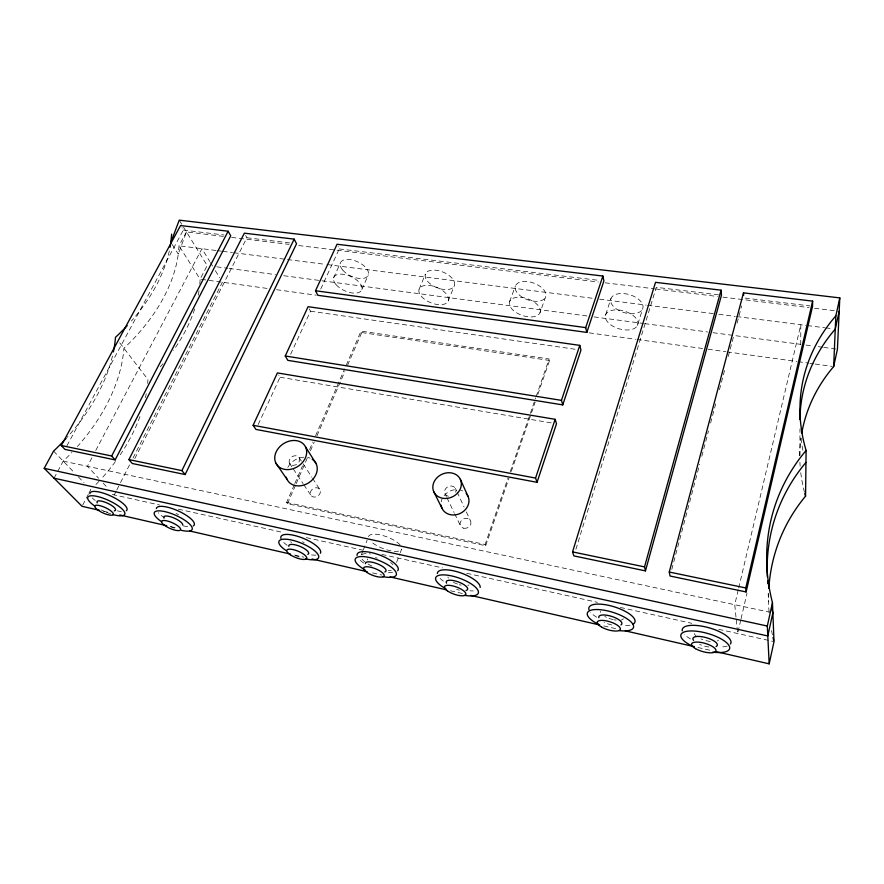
<?xml version="1.0" encoding="UTF-8"?>
<svg xmlns="http://www.w3.org/2000/svg" width="884" height="884" viewBox="0 0 884 884"><rect width="100%" height="100%" fill="white"/><g stroke="black" fill="none" stroke-linecap="round" stroke-linejoin="round"><path stroke-width="0.66" stroke-dasharray="4.42 3.31" d="M799.876 455.636L799.976 428.928M800.727 344.705L800.816 324.726L738.538 588.645M740.759 620.071L737.643 633.508L736.118 618.424M741.068 618.723L747.002 593.186M738.217 589.982L734.748 604.722L735.985 617.054M671.807 569.373L699.675 464.255M701.797 456.266L708.504 430.983M710.614 423.005L716.261 401.712M719.432 389.733L725.079 368.44M728.25 356.473L733.897 335.18M737.068 323.201L741.654 305.897M575.893 549.318L656.282 287.322L718.747 294.891M637.452 325.478A16.807 9.238 16.5 0 0 617.275 309.886A16.807 9.238 16.5 0 0 610.192 324.406A16.807 9.238 16.5 0 0 637.452 325.478L642.524 309.135A16.686 9.37 16.3 0 0 622.535 293.51A16.686 9.37 16.3 0 0 615.408 308.251A16.686 9.37 16.3 0 0 642.524 309.135M605.739 314.571L611.032 298.328M294.273 484.819L286.615 502.466L287.499 503.714L485.703 545.726L485.128 544.467L507.946 478.31M510.19 471.824L535.693 397.877M536.135 396.584L549.119 358.97L361.048 331.113L345.18 367.656M485.703 545.726L509.085 477.879M511.328 471.349L531.107 413.944M531.56 412.64L535.152 402.198M537.848 394.374L549.539 360.451L549.119 358.97M540.014 312.671A16.177 8.752 19.6 0 0 520.024 297.245A16.177 8.752 19.6 0 0 514.455 311.345A16.177 8.752 19.6 0 0 540.014 312.671L545.638 296.913A16.067 8.884 19.6 0 0 525.836 281.455A16.067 8.884 19.6 0 0 520.19 295.764A16.067 8.884 19.6 0 0 545.638 296.913M223.42 236.404L186.48 231.906L178.27 254.028A154.479 101.483 -34.1 0 1 123.915 348.252A164.28 109.704 -38 0 1 77.372 446.553M509.571 301.698L515.405 286.04M396.618 562.357L399.833 553.87M400.286 552.655L401.668 549.019A17.691 6.144 21.2 0 1 388.606 550.334A17.691 6.144 21.2 0 1 370.739 541.24M361.401 554.765L362.827 551.152M363.302 549.947L367.114 540.301M448.221 300.969L454.31 285.753M419.104 289.234L425.403 274.106M287.499 503.714L295.687 484.83M296.228 483.57L307.698 457.15M310.428 450.851L314.251 442.044M316.98 435.757L344.826 371.567M347.556 365.28L361.755 332.55L361.048 331.113M294.825 483.559L302.483 465.923M309.599 449.547L312.881 441.989M315.621 435.69L344.627 368.915M361.843 289.554L368.341 274.858M333.611 277.852L340.307 263.222M258.238 424.453L280.04 377.225L278.714 375.07M290.659 354.208L310.505 311.201L309.301 308.947M320.737 289.035L339.246 248.934L338.141 246.592M116.135 491.239L114.257 494.929L112.412 492.952M116.765 490.012L119.892 483.857M120.511 482.631L129.893 464.188M133.02 458.045L222.414 282.239M134.81 458.597L246.912 237.752L245.63 235.464M82.709 505.129L88.267 494.443M88.875 493.261L90.732 489.692L88.831 487.725M91.903 457.79L87.428 466.299L98.533 478.145M95.748 450.497L201.928 248.691L209.707 261.41M54.046 478.189L57.106 472.509M57.714 471.371L63.217 461.128A164.28 109.704 -38 0 0 71.891 452.498M186.48 231.906L179.01 245.785L178.27 254.028L170.855 242.415M66.93 445.768L183.342 230.061L181.949 227.807M183.342 230.061L223.972 234.978M246.912 237.752L291.179 243.111M339.246 248.934L599.805 280.482M745.124 298.085L809.854 305.919M231.63 237.398L289.101 244.393M298.682 245.553L598.346 281.996M605.186 282.825L654.447 288.814M655.817 288.991L717.399 296.471M722.869 297.134L809.081 307.621M814.551 308.284L837.811 311.113M216.005 250.481L179.01 245.785L200.115 279.167A149.219 100.776 -34.5 0 1 199.651 285.919M217.376 250.647L221.486 251.178M222.856 251.343L232.448 252.559M233.818 252.736L325.61 264.393M326.981 264.57L592.766 298.306M599.617 299.179L646.193 305.091M647.563 305.267L713.333 313.621M718.814 314.317L735.256 316.406M736.626 316.571L806.109 325.4M807.435 325.566L824.661 327.754M825.678 327.876L832.617 328.76M216.768 266.813L227.696 268.272M229.067 268.449L275.554 274.626M283.753 275.709L320.66 280.615M322.03 280.792L587.241 316.008M594.081 316.914L643.298 323.445M644.668 323.621L707.554 331.975M713.023 332.704L800.517 344.318M805.976 345.047L812.816 345.953M818.286 346.672L822.385 347.224M823.755 347.401L836.054 349.036M267.023 288.394L200.115 279.167L207.199 265.554L179.242 220.16M276.582 289.709L316.174 295.179M589.252 332.859L635.673 339.257M637.044 339.456L702.581 348.495M708.04 349.246L725.797 351.699M727.156 351.887L796.793 361.49M798.164 361.678L808.573 363.114M809.899 363.302L813.855 363.843M815.17 364.031L832.341 366.396M310.505 311.201L575.495 349.302M361.755 332.55L549.539 360.451M280.04 377.225L552.412 423.082M286.615 502.466L485.128 544.467M63.217 461.128L771.522 612.579M112.29 494.488L159.463 504.974M178.325 509.173L283.444 532.533M306.361 537.627L362.959 550.213M381.833 554.412L442.475 567.893M466.73 573.285L597.462 602.347M620.369 607.441L691.796 623.319M718.747 629.309L774.008 641.596M103.605 511.25L107.638 512.179M170.833 526.665L176.214 527.892M294.538 555.019L303.952 557.185M372.529 572.898L381.932 575.064M450.508 590.777L462.608 593.551M603.794 625.927L615.894 628.701M697.918 647.497L712.703 650.889M53.57 451.105L74.61 472.951M78.4 476.885L84.09 482.797M103.163 483.084L107.782 488.012M119.705 342.782L147.971 379.523A158.38 108.621 -38.6 0 1 147.672 383.358M289.444 463.205L292.471 467.747M293.234 468.874L303.079 483.614M303.831 484.752L310.649 494.963M299.267 457.857A5.602 4.475 -33 0 1 293.621 465.36A5.602 4.475 -33 0 1 290.195 458.398A5.602 4.475 -33 0 1 299.267 457.857L311.886 477.261M312.627 478.399L320.052 489.813A5.37 4.376 -33.6 0 1 314.704 497.095A5.37 4.376 -33.6 0 1 311.323 490.288A5.37 4.376 -33.6 0 1 320.052 489.813M210.403 262.57L212.525 266.04M215.353 270.67L219.597 277.609M445.127 493.99L446.309 496.454M446.906 497.681L454.044 512.477M454.641 513.703L460.586 526.035M455.404 488.333L456.553 490.819M457.127 492.057L464.056 506.952M466.365 511.913L470.398 520.61M768.174 593.374L768.55 601.584M112.478 355.998A166.347 110.036 -37.8 0 1 67.04 437.403M802.915 450.321A231.276 176.855 10 0 1 800.628 435.58M169.33 250.912A156.324 101.682 -33.9 0 1 131.396 321.036M772.428 634.878A235.917 192.59 19.4 0 1 771.124 628.17M769.08 612.159A235.917 192.59 19.4 0 1 768.594 593.728M804.473 492.222A220.414 171.341 11.4 0 1 800.749 472.642M800.13 466.144A220.414 171.341 11.4 0 1 799.909 462.266M799.777 455.824A220.414 171.341 11.4 0 1 801.014 438.044M441.204 501.858A14.332 12.288 -25.6 0 1 442.221 498.598M444.099 495.604A14.332 12.288 -25.6 0 1 457.017 489.603M460.509 490.112A14.332 12.288 -25.6 0 1 462.652 490.907M287.797 467.382A16.564 13.326 -33.2 0 1 303.709 457.205M307.632 457.459A16.564 13.326 -33.2 0 1 310.041 458.155M110.721 513.869A20.365 5.868 24.8 0 1 105.947 512.068M104.754 511.549A20.365 5.868 24.8 0 1 101.196 509.847M121.252 511.493A20.332 5.923 24.8 0 1 117.362 510.853M95.196 500.466A20.332 5.923 24.8 0 1 92.301 497.924M174.358 528.179A20.697 6.21 24 0 1 168.258 525.527M187.673 526.632A20.663 6.265 24.1 0 1 180.093 525.008M164.811 517.991A20.663 6.265 24.1 0 1 158.347 512.797M176.071 513.493A10.332 3.138 24.1 0 1 178.513 514.654M299.311 557.03A21.448 6.851 22.4 0 1 295.455 555.528M315.953 555.086A21.404 6.917 22.4 0 1 309.919 554.677M287.167 545.273A21.404 6.917 22.4 0 1 282.825 541.516M291.4 542.776A10.696 3.459 22.4 0 1 290.803 541.616M302.427 541.804A10.696 3.459 22.4 0 1 304.129 542.588M392.551 572.523A21.945 7.293 21.2 0 1 388.396 572.357M363.711 563.064A21.945 7.293 21.2 0 1 360.285 560.368M367.777 559.981A10.973 3.646 21.2 0 1 367.324 558.821M375.468 557.638A10.973 3.646 21.2 0 1 377.269 558.158M459.426 590.181A11.326 3.801 19.9 0 1 456.663 589.407M473.294 590.899A22.608 7.68 19.9 0 1 469.979 590.799M443.359 581.108A22.608 7.68 19.9 0 1 440.066 578.39M468.962 584.854A11.304 3.845 19.9 0 1 467.802 585.44M461.172 585.153A11.304 3.845 19.9 0 1 459.337 584.667M457.492 584.07A11.304 3.845 19.9 0 1 453.149 582.125M448.332 578.114A11.304 3.845 19.9 0 1 448.022 576.976M708.935 647.011A12.652 4.309 15.9 0 1 699.675 644.458M727.178 646.082A25.238 8.696 15.8 0 1 719.753 646.989M690.526 638.944A25.238 8.696 15.8 0 1 684.338 634.325M718.427 640.126A12.619 4.354 15.8 0 1 717.366 640.966M710.283 641.452A12.619 4.354 15.8 0 1 701.045 638.911M696.349 636.226A12.619 4.354 15.8 0 1 694.327 633.53M611.739 624.966A12.089 4.133 17.4 0 1 604.07 622.214M630.005 625.198A24.122 8.343 17.4 0 1 623.143 625.496M596.689 617.22A24.122 8.343 17.4 0 1 590.611 612.413M623.319 618.667A12.056 4.166 17.4 0 1 620.944 620.082M616.159 620.126A12.056 4.166 17.4 0 1 614.247 619.817M613.253 619.618A12.056 4.166 17.4 0 1 607.374 617.706M606.468 617.297A12.056 4.166 17.4 0 1 604.778 616.435M600.391 612.369A12.056 4.166 17.4 0 1 600.391 611.242M448.398 496.233A5.868 4.995 -25.5 0 1 444.862 490.112A5.868 4.995 -25.5 0 1 452.122 486.112A5.868 4.995 -25.5 0 1 455.68 492.222M199.022 290.825A149.219 100.776 -34.5 0 1 198.182 295.61M194.679 308.969A149.219 100.776 -34.5 0 1 173.474 350.329M162.954 363.799A149.219 100.776 -34.5 0 1 160.302 366.838M368.54 536.687A17.691 6.144 21.2 0 1 382.308 535.395A17.691 6.144 21.2 0 1 400.319 545.207M146.214 393.767A158.38 108.621 -38.6 0 1 145.429 397.734M139.948 416.563A158.38 108.621 -38.6 0 1 119.064 456.487M115.417 461.603A158.38 108.621 -38.6 0 1 101.649 478.443M99.008 481.316A158.38 108.621 -38.6 0 1 95.395 485.084M391.258 570.423A17.835 5.934 21.2 0 1 388.297 570.611M371.954 566.114A17.835 5.934 21.2 0 1 361.169 557.693M361.821 554.666A17.835 5.934 21.2 0 1 370.462 553.981M390.584 562.5A17.835 5.934 21.2 0 1 392.916 564.71M463.768 528.245A5.613 4.873 -25.6 0 0 470.874 521.792A5.613 4.873 -25.6 0 0 461.868 519.958A5.613 4.873 -25.6 0 0 463.768 528.245M421.237 296.217A15.691 8.254 22.4 0 0 446.928 302.737A15.691 8.254 22.4 0 0 432.917 286.084A15.691 8.254 22.4 0 0 421.237 296.217M342.771 270.128A15.205 7.879 24.8 0 0 367.247 276.615A15.205 7.879 24.8 0 0 353.036 260.139A15.205 7.879 24.8 0 0 342.771 270.128M336.13 284.692A15.315 7.757 24.7 0 0 360.76 291.278A15.315 7.757 24.7 0 0 346.351 274.902A15.315 7.757 24.7 0 0 336.13 284.692M427.469 281.156A15.58 8.376 22.4 0 0 453.006 287.565A15.58 8.376 22.4 0 0 439.182 270.813A15.58 8.376 22.4 0 0 427.469 281.156"/><path stroke-width="1.33" d="M768.837 588.534A235.917 192.59 19.4 0 1 805.556 496.145L806.097 450.453A235.144 178.756 9.5 0 1 835.833 315.864L839.8 297.897L179.242 220.16L170.855 242.415A156.324 101.682 -33.9 0 1 170.071 247.244M812.639 301.124L812.562 306.251L746.107 591.949L670.05 576.025L669.265 572.036L743.488 292.858L812.639 301.124L745.787 587.959L746.107 591.949M801.788 433.049A220.414 171.341 11.4 0 1 833.656 366.584L835.833 315.864M839.8 297.897L837.424 349.213L833.656 366.584M170.855 242.415L171.64 234.127M716.736 651.817L769.179 663.84L774.008 641.596L772.461 602.656A252.382 202.9 17.1 0 1 806.097 450.453M769.179 663.84L767.301 626.038L772.461 602.656M839.181 311.29L835.258 329.102A231.276 176.855 10 0 0 799.909 419.646M645.464 570.887L721.466 295.212L721.057 290.173L655.53 282.339L572.545 551.903L573.882 555.903L645.464 570.887L644.535 566.887L721.057 290.173M537.052 482.321L556.489 423.779L555.152 419.303L277.399 372.915L253.122 425.281L255.94 429.425L537.052 482.321L535.56 478.067L555.152 419.303M562.754 404.905L580.954 350.086L579.782 345.368L308.096 306.693L285.245 355.987L287.819 360.352L562.754 404.905L561.462 400.364L579.782 345.368M586.832 332.406L603.905 280.979L602.888 276.04L337.047 244.26L315.5 290.748L317.853 295.3L586.832 332.406L585.705 327.621L602.888 276.04M185.121 474.553L296.538 243.763L294.173 239.133L244.349 233.177L128.898 459.592L132.313 463.503L185.121 474.553L181.905 470.619L128.898 459.592M181.905 470.619L294.173 239.133M115.163 459.912L230.746 235.796L228.127 231.232L180.546 225.542L61.294 445.525L64.963 449.404L115.163 459.912L111.671 456L61.294 445.525M111.671 456L228.127 231.232M99.572 510.322L82.09 506.322L44.2 468.321L53.57 451.105A166.347 110.036 -37.8 0 0 66.123 438.409M315.5 290.748L585.705 327.621M285.245 355.987L561.462 400.364M253.122 425.281L535.56 478.067M572.545 551.903L644.535 566.887M669.265 572.036L745.787 587.959M44.2 468.321L767.301 626.038M54.046 478.189L767.787 635.961L772.87 612.866A248.039 200.237 17.6 0 1 771.931 609.087M119.738 514.952L166.8 525.737M189.662 530.975L290.504 554.102M312.019 559.031L367.147 571.672M389.999 576.909L446.475 589.86M470.675 595.407L599.761 624.999M625.308 630.856L693.885 646.58M275.819 463.039L287.024 479.382M305.51 446.873A16.929 13.459 -33 0 1 288.549 469.581A16.929 13.459 -33 0 1 278.084 448.696A16.929 13.459 -33 0 1 305.51 446.873L316.063 463.536M433.768 491.692L441.978 508.256M460.354 479.349A14.663 12.442 -25.6 0 1 445.039 498.488A14.663 12.442 -25.6 0 1 435.889 478.973A14.663 12.442 -25.6 0 1 460.354 479.349L467.967 496.178M743.488 292.858L743.632 295.389M113.384 351.92A166.347 110.036 -37.8 0 0 115.495 337.312A156.324 101.682 -33.9 0 0 127.197 325.666M767.842 583.805A248.039 200.237 17.6 0 1 767.61 581.053M767.367 576.943A248.039 200.237 17.6 0 1 805.954 462.409M805.556 496.145A220.414 171.341 11.4 0 1 804.816 493.537M773.666 640.248A235.917 192.59 19.4 0 1 773.025 637.563M466.177 493.515A14.332 12.288 -25.6 0 1 460.144 513.46A14.332 12.288 -25.6 0 1 441.127 505.151M312.185 459.249A16.564 13.326 -33.2 0 1 309.312 482.41A16.564 13.326 -33.2 0 1 286.25 477.161M97.262 502.908A10.177 2.928 24.8 0 1 107.693 503.294A10.177 2.928 24.8 0 1 114.257 510.864M94.787 506.057A20.365 5.868 24.8 0 1 93.881 495.858A20.365 5.868 24.8 0 1 122.202 509.096A20.365 5.868 24.8 0 1 113.008 514.576M89.881 493.681A20.332 5.923 24.8 0 1 111.296 496.256A20.332 5.923 24.8 0 1 126.29 510.775M163.883 518.013A10.354 3.105 24 0 1 172.667 517.483A10.354 3.105 24 0 1 182.745 525.129M161.684 521.759A20.697 6.21 24 0 1 160.059 510.875A20.697 6.21 24 0 1 188.922 523.427A20.697 6.21 24 0 1 181.463 530.367M156.369 508.565A20.663 6.265 24.1 0 1 179.209 511.394A20.663 6.265 24.1 0 1 193.264 525.98M288.803 546.323A10.718 3.425 22.4 0 1 300.416 546.555A10.718 3.425 22.4 0 1 307.809 554.412M286.151 550.599A21.448 6.851 22.4 0 1 285.753 539.185A21.448 6.851 22.4 0 1 316.03 552.058A21.448 6.851 22.4 0 1 305.61 558.876M280.913 538.367A21.404 6.917 22.4 0 1 301.532 537.638A21.404 6.917 22.4 0 1 320.384 553.24M365.412 563.694A10.995 3.613 21.2 0 1 378.054 564.091A10.995 3.613 21.2 0 1 384.827 571.981M365.015 569.871A21.989 7.227 21.2 0 1 360.937 556.555A21.989 7.227 21.2 0 1 393.093 568.677A21.989 7.227 21.2 0 1 382.949 576.633M357.059 555.461A21.945 7.293 21.2 0 1 379.667 555.042A21.945 7.293 21.2 0 1 397.678 570.766M446.542 583.153A11.326 3.801 19.9 0 1 458.63 582.048A11.326 3.801 19.9 0 1 466.056 590.501M445.901 588.766A22.652 7.613 19.9 0 1 441.558 574.931A22.652 7.613 19.9 0 1 474.94 586.678A22.652 7.613 19.9 0 1 464.52 595.319M437.359 573.495A22.608 7.68 19.9 0 1 459.36 572.423A22.608 7.68 19.9 0 1 480.178 587.451M693.564 640.392A12.652 4.309 15.9 0 1 706.018 637.596A12.652 4.309 15.9 0 1 716.018 646.569M682.282 630.822A25.238 8.696 15.8 0 1 708.393 627.618A25.238 8.696 15.8 0 1 730.438 644.005M694.349 647.022A25.304 8.619 15.9 0 1 687.001 631.264A25.304 8.619 15.9 0 1 725.753 641.983A25.304 8.619 15.9 0 1 712.725 652.105M598.844 617.728A12.089 4.133 17.4 0 1 611.927 616.479A12.089 4.133 17.4 0 1 620.988 624.933M599.308 624.745A24.177 8.265 17.4 0 1 593.164 609.75A24.177 8.265 17.4 0 1 629.474 620.524A24.177 8.265 17.4 0 1 618.944 630.568M589.02 609.816A24.122 8.343 17.4 0 1 615.165 607.109A24.122 8.343 17.4 0 1 633.132 624.115M97.317 509.593A10.199 2.906 24.8 0 0 113.041 514.853A10.199 2.906 24.8 0 0 101.892 506.234A10.199 2.906 24.8 0 0 97.317 509.593M163.838 524.831A10.365 3.072 24 0 0 180.104 530.267A10.365 3.072 24 0 0 169.33 521.571A10.365 3.072 24 0 0 163.838 524.831M290.317 554.754A10.741 3.392 22.4 0 0 306.615 558.533A10.741 3.392 22.4 0 0 293.322 549.649A10.741 3.392 22.4 0 0 290.317 554.754M366.738 572.291A11.017 3.58 21.2 0 0 383.91 576.28A11.017 3.58 21.2 0 0 370.882 567.285A11.017 3.58 21.2 0 0 366.738 572.291M447.326 590.788A11.348 3.768 20 0 0 465.459 594.987A11.348 3.768 20 0 0 452.73 585.904A11.348 3.768 20 0 0 447.326 590.788M695.564 648.679A12.674 4.276 15.9 0 0 715.742 651.375A12.674 4.276 15.9 0 0 699.984 642.292A12.674 4.276 15.9 0 0 695.564 648.679M601.606 627.087A12.111 4.1 17.5 0 0 620.292 629.496A12.111 4.1 17.5 0 0 604.49 620.568A12.111 4.1 17.5 0 0 601.606 627.087"/></g></svg>
